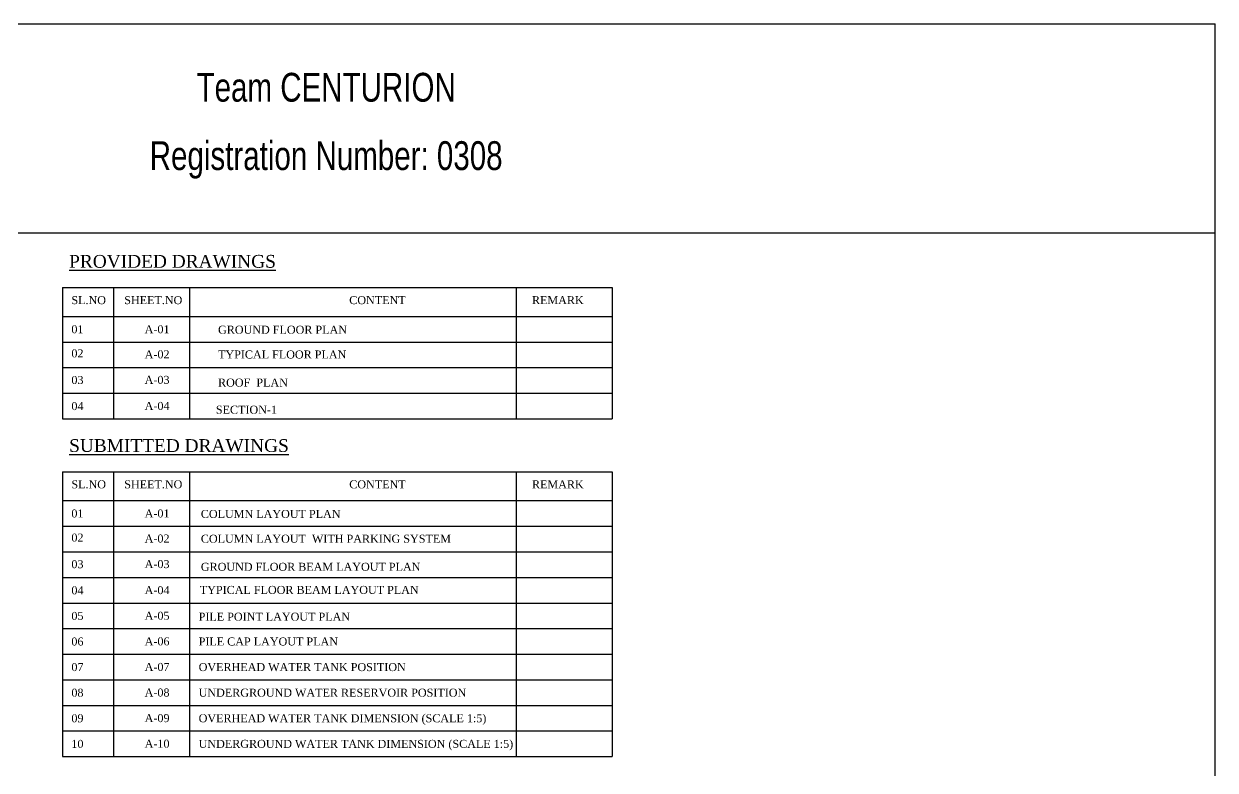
# Model space of a CAD drawing. Header units: inches. Extents: x 283072 to 301462, y 26630 to 62925.
# Drawn here: x 292649 to 297116, y 34170 to 36970 of the extents above; entities that cross this region are included whole.
import ezdxf
from ezdxf.enums import TextEntityAlignment as Align

# ---------------------------------------------------------------- set-up
doc = ezdxf.new("R2010")
doc.units = ezdxf.units.IN
doc.header["$MEASUREMENT"] = 0
for name, color, linetype, lineweight in [('Dimension.', 7, 'Continuous', 5), ('Text Room name', 4, 'Continuous', 13), ('Text_F', 251, 'Continuous', 20)]:
    doc.layers.add(name, color=color, linetype=linetype, lineweight=lineweight)
doc.styles.add('S_Swis721 LtCn BT', font='swisscl.ttf')
doc.styles.get("Standard").update_dxf_attribs({"font": 'ARIALN.TTF'})

msp = doc.modelspace()

# ---------------------------------------------------------------- linework, layer by layer
at = {"layer": 'Dimension.', "color": 6, "linetype": 'ByBlock', "lineweight": 30, "ltscale": 200}
for p, q in [((290407.92011, 36969.57655), (297115.92011, 36969.57655)), ((297115.92011, 30302.57655), (297115.92011, 36969.57655)), ((290407.92011, 36185.57655), (297115.92011, 36185.57655))]:
    msp.add_line(p, q, dxfattribs=at)
at = {"layer": 'Text_F', "color": 7, "lineweight": -3, "ltscale": 0.1}
for p, q in [((292793.92011, 35980.07655), (294854.81391, 35980.07655)), ((292793.92011, 35980.07655), (292793.92011, 35680.07655)), ((292985.92011, 35980.07655), (292985.92011, 35680.07655)), ((293269.81818, 35980.07655), (293269.81818, 35680.07655)), ((294494.81391, 35980.07655), (294494.81391, 35680.07655)), ((294854.81391, 35980.07655), (294854.81391, 35680.07655)), ((292793.92011, 35872.07655), (294854.81391, 35872.07655)), ((292793.92011, 35776.07655), (294854.81391, 35776.07655)), ((292793.92011, 35680.07655), (294854.81391, 35680.07655)), ((292793.92011, 35680.07655), (294854.81391, 35680.07655)), ((292793.92011, 35680.07655), (292793.92011, 35488.07655)), ((292985.92011, 35680.07655), (292985.92011, 35488.07655)), ((293269.81818, 35680.07655), (293269.81818, 35488.07655)), ((294494.81391, 35680.07655), (294494.81391, 35488.07655)), ((294854.81391, 35680.07655), (294854.81391, 35488.07655)), ((292793.92011, 35584.07655), (294854.81391, 35584.07655)), ((292793.92011, 35488.07655), (294854.81391, 35488.07655)), ((292793.92011, 35488.07655), (294854.81391, 35488.07655)), ((292793.92011, 35289.07655), (294854.81391, 35289.07655)), ((292793.92011, 35289.07655), (292793.92011, 34989.07655)), ((292985.92011, 35289.07655), (292985.92011, 34989.07655)), ((293269.81818, 35289.07655), (293269.81818, 34989.07655)), ((294494.81391, 35289.07655), (294494.81391, 34989.07655)), ((294854.81391, 35289.07655), (294854.81391, 34989.07655)), ((292793.92011, 35181.07655), (294854.81391, 35181.07655)), ((292793.92011, 35085.07655), (294854.81391, 35085.07655)), ((292793.92011, 34989.07655), (294854.81391, 34989.07655)), ((292793.92011, 34989.07655), (294854.81391, 34989.07655)), ((292793.92011, 34989.07655), (292793.92011, 34221.07655)), ((292985.92011, 34989.07655), (292985.92011, 34221.07655)), ((293269.81818, 34989.07655), (293269.81818, 34221.07655)), ((294494.81391, 34989.07655), (294494.81391, 34221.07655)), ((294854.81391, 34989.07655), (294854.81391, 34221.07655)), ((292793.92011, 34893.07655), (294854.81391, 34893.07655)), ((292793.92011, 34797.07655), (294854.81391, 34797.07655)), ((292793.92011, 34797.07655), (294854.81391, 34797.07655)), ((292793.92011, 34701.07655), (294854.81391, 34701.07655)), ((292793.92011, 34605.07655), (294854.81391, 34605.07655)), ((292793.92011, 34509.07655), (294854.81391, 34509.07655)), ((292793.92011, 34413.07655), (294854.81391, 34413.07655)), ((292793.92011, 34317.07655), (294854.81391, 34317.07655)), ((292793.92011, 34221.07655), (294854.81391, 34221.07655))]:
    msp.add_line(p, q, dxfattribs=at)

# ---------------------------------------------------------------- texts
at = {"layer": 'Text Room name', "lineweight": 30, "ltscale": 0.0025, "style": 'S_Swis721 LtCn BT'}
for s, p in [('Team CENTURION', (293782.6513, 36731.57655)), ('Registration Number: 0308', (293782.6513, 36475.1901))]:
    msp.add_text(s, height=108, dxfattribs=at).set_placement(p, align=Align.MIDDLE_CENTER)
at = {"layer": 'Text_F', "color": 7, "lineweight": -3, "ltscale": 0.1, "attachment_point": 1}
for s, insert, char_height, width in [('{\\fTimes New Roman|b0|i0|c0|p18;\\L PROVIDED DRAWINGS}', (292800.85332, 36102.64497), 48, 1517.508029), ('{\\fTimes New Roman|b0|i0|c0|p18;SL.NO}', (292827.47997, 35948.15593), 30, 199.6391627), ('{\\fTimes New Roman|b0|i0|c0|p18;SHEET.NO}', (293025.64574, 35948.15593), 30, 199.6391627), ('{\\fTimes New Roman|b0|i0|c0|p18;CONTENT}', (293869.25813, 35948.15593), 30, 199.6391627), ('{\\fTimes New Roman|b0|i0|c0|p18;REMARK}', (294554.44583, 35948.15593), 30, 199.6391627), ('{\\fTimes New Roman|b0|i0|c0|p18;01}', (292827.47997, 35838.9758), 30, 199.6391627), ('{\\fTimes New Roman|b0|i0|c0|p18;A-01}', (293102.2254, 35838.9758), 30, 199.6391627), ('{\\fTimes New Roman|b0|i0|c0|p18;GROUND FLOOR PLAN}', (293377.38542, 35837.20349), 30, 752.0290465), ('{\\fTimes New Roman|b0|i0|c0|p18;02}', (292827.47997, 35748.42122), 30, 199.6391627), ('{\\fTimes New Roman|b0|i0|c0|p18;A-02}', (293102.2254, 35744.92314), 30, 199.6391627), ('{\\fTimes New Roman|b0|i0|c0|p18;TYPICAL FLOOR PLAN}', (293377.38542, 35744.24086), 30, 1020.1549807), ('{\\fTimes New Roman|b0|i0|c0|p18;03 }', (292827.47997, 35648.65991), 30, 199.6391627), ('{\\fTimes New Roman|b0|i0|c0|p18;A-03}', (293102.2254, 35649.02057), 30, 199.6391627), ('{\\fTimes New Roman|b0|i0|c0|p18;ROOF  PLAN }', (293377.38542, 35638.89233), 30, 1020.1549807), ('{\\fTimes New Roman|b0|i0|c0|p18;04}', (292827.47997, 35550.65365), 30, 199.6391627), ('{\\fTimes New Roman|b0|i0|c0|p18;A-04}', (293102.2254, 35551.32166), 30, 199.6391627), ('{\\fTimes New Roman|b0|i0|c0|p18;SECTION-1}', (293369.15158, 35537.23462), 30, 1020.1549807), ('{\\fTimes New Roman|b0|i0|c0|p18;\\L SUBMITTED DRAWINGS}', (292800.85332, 35411.64497), 48, 1517.508029), ('{\\fTimes New Roman|b0|i0|c0|p18;SL.NO}', (292827.47997, 35257.15593), 30, 199.6391627), ('{\\fTimes New Roman|b0|i0|c0|p18;SHEET.NO}', (293025.64574, 35257.15593), 30, 199.6391627), ('{\\fTimes New Roman|b0|i0|c0|p18;CONTENT}', (293869.25813, 35257.15593), 30, 199.6391627), ('{\\fTimes New Roman|b0|i0|c0|p18;REMARK}', (294554.44583, 35257.15593), 30, 199.6391627), ('{\\fTimes New Roman|b0|i0|c0|p18;01}', (292827.47997, 35147.9758), 30, 199.6391627), ('{\\fTimes New Roman|b0|i0|c0|p18;A-01}', (293102.2254, 35147.9758), 30, 199.6391627), ('{\\fTimes New Roman|b0|i0|c0|p18;COLUMN LAYOUT PLAN}', (293312.88542, 35146.20349), 30, 752.0290465), ('{\\fTimes New Roman|b0|i0|c0|p18;02}', (292827.47997, 35057.42122), 30, 199.6391627), ('{\\fTimes New Roman|b0|i0|c0|p18;A-02}', (293102.2254, 35053.92314), 30, 199.6391627), ('{\\fTimes New Roman|b0|i0|c0|p18;COLUMN LAYOUT  WITH PARKING SYSTEM}', (293312.88542, 35053.24086), 30, 1020.1549807), ('{\\fTimes New Roman|b0|i0|c0|p18;03 }', (292827.47997, 34957.65991), 30, 199.6391627), ('{\\fTimes New Roman|b0|i0|c0|p18;A-03}', (293102.2254, 34958.02057), 30, 199.6391627), ('{\\fTimes New Roman|b0|i0|c0|p18;GROUND FLOOR BEAM LAYOUT PLAN}', (293312.88542, 34947.89233), 30, 1020.1549807), ('{\\fTimes New Roman|b0|i0|c0|p18;04}', (292827.47997, 34859.65365), 30, 199.6391627), ('{\\fTimes New Roman|b0|i0|c0|p18;A-04}', (293102.2254, 34860.32166), 30, 199.6391627), ('{\\fTimes New Roman|b0|i0|c0|p18;TYPICAL FLOOR BEAM LAYOUT PLAN}', (293308.92011, 34861.23462), 30, 1020.1549807), ('{\\fTimes New Roman|b0|i0|c0|p18;05}', (292827.47997, 34763.65365), 30, 199.6391627), ('{\\fTimes New Roman|b0|i0|c0|p18;A-05}', (293102.2254, 34764.32166), 30, 199.6391627), ('{\\fTimes New Roman|b0|i0|c0|p18;PILE POINT LAYOUT PLAN}', (293304.65158, 34760.73462), 30, 1020.1549807), ('{\\fTimes New Roman|b0|i0|c0|p18;06}', (292827.47997, 34667.65365), 30, 199.6391627), ('{\\fTimes New Roman|b0|i0|c0|p18;A-06}', (293102.2254, 34668.32166), 30, 199.6391627), ('{\\fTimes New Roman|b0|i0|c0|p18;PILE CAP LAYOUT PLAN}', (293304.65158, 34667.73462), 30, 1020.1549807), ('{\\fTimes New Roman|b0|i0|c0|p18;07}', (292827.47997, 34571.65365), 30, 199.6391627), ('{\\fTimes New Roman|b0|i0|c0|p18;A-07}', (293102.2254, 34572.32166), 30, 199.6391627), ('{\\fTimes New Roman|b0|i0|c0|p18;OVERHEAD WATER TANK POSITION}', (293304.65158, 34571.73462), 30, 1020.1549807), ('{\\fTimes New Roman|b0|i0|c0|p18;08}', (292827.47997, 34475.65365), 30, 199.6391627), ('{\\fTimes New Roman|b0|i0|c0|p18;A-08}', (293102.2254, 34476.32166), 30, 199.6391627), ('{\\fTimes New Roman|b0|i0|c0|p18;UNDERGROUND WATER RESERVOIR POSITION}', (293304.65158, 34475.73462), 30, 1020.1549807), ('{\\fTimes New Roman|b0|i0|c0|p18;09}', (292827.47997, 34379.65365), 30, 199.6391627), ('{\\fTimes New Roman|b0|i0|c0|p18;A-09}', (293102.2254, 34380.32166), 30, 199.6391627), ('{\\fTimes New Roman|b0|i0|c0|p18;OVERHEAD WATER TANK DIMENSION (SCALE 1:5)}', (293304.65158, 34379.73462), 30, 1197.6346287), ('{\\fTimes New Roman|b0|i0|c0|p18;10}', (292827.47997, 34283.65365), 30, 199.6391627), ('{\\fTimes New Roman|b0|i0|c0|p18;A-10}', (293102.2254, 34284.32166), 30, 199.6391627), ('{\\fTimes New Roman|b0|i0|c0|p18;UNDERGROUND WATER TANK DIMENSION (SCALE 1:5)}', (293304.65158, 34283.73462), 30, 1261.3174502)]:
    msp.add_mtext(s, dxfattribs=dict(at, insert=insert, char_height=char_height, width=width))

doc.saveas('drawing.dxf')
